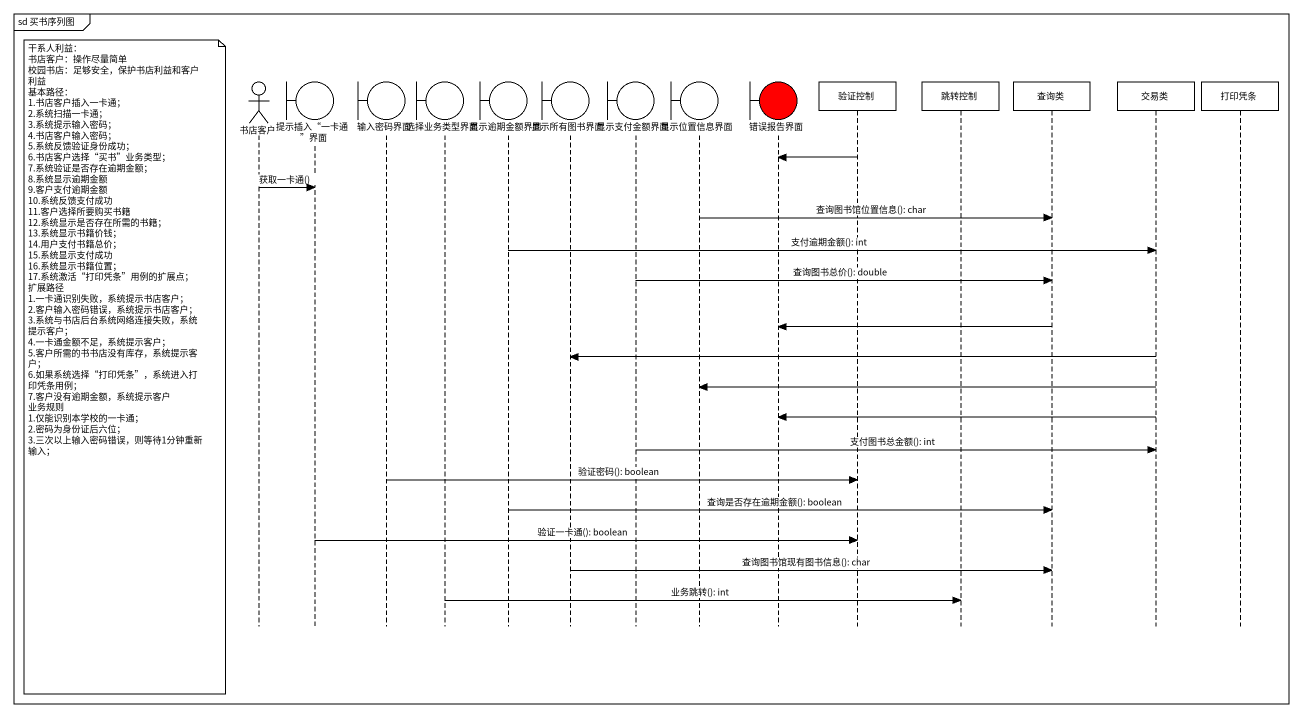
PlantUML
@startuml
mainframe sd 买书序列图
hide footbox
actor 书店客户
boundary "提示插入“一卡通”界面" as 提示插入_一卡通_界面
boundary 输入密码界面
boundary 选择业务类型界面
boundary 显示逾期金额界面
boundary 显示所有图书界面
boundary 显示支付金额界面
boundary 显示位置信息界面
boundary 错误报告界面 #FF0000
participant 验证控制
participant 跳转控制
participant 查询类
participant 交易类
participant 打印凭条

验证控制 -> 错误报告界面
书店客户 -> 提示插入_一卡通_界面 : 获取一卡通()
显示位置信息界面 -> 查询类 : 查询图书馆位置信息(): char
显示逾期金额界面 -> 交易类 : 支付逾期金额(): int
显示支付金额界面 -> 查询类 : 查询图书总价(): double
查询类 -> 错误报告界面
交易类 -> 显示所有图书界面
note left of 书店客户
  干系人利益：
  书店客户：操作尽量简单
  校园书店：足够安全，保护书店利益和客户利益
  基本路径：
  1.书店客户插入一卡通；
  2.系统扫描一卡通；
  3.系统提示输入密码；
  4.书店客户输入密码；
  5.系统反馈验证身份成功；
  6.书店客户选择“买书”业务类型；
  7.系统验证是否存在逾期金额；
  8.系统显示逾期金额
  9.客户支付逾期金额
  10.系统反馈支付成功
  11.客户选择所要购买书籍
  12.系统显示是否存在所需的书籍；
  13.系统显示书籍价钱；
  14.用户支付书籍总价；
  15.系统显示支付成功
  16.系统显示书籍位置；
  17.系统激活“打印凭条”用例的扩展点；
  扩展路径
  1.一卡通识别失败，系统提示书店客户；
  2.客户输入密码错误，系统提示书店客户；
  3.系统与书店后台系统网络连接失败，系统提示客户；
  4.一卡通金额不足，系统提示客户；
  5.客户所需的书书店没有库存，系统提示客户；
  6.如果系统选择“打印凭条”，系统进入打印凭条用例；
  7.客户没有逾期金额，系统提示客户
  业务规则
  1.仅能识别本学校的一卡通；
  2.密码为身份证后六位；
  3.三次以上输入密码错误，则等待1分钟重新输入；
end note
交易类 -> 显示位置信息界面
交易类 -> 错误报告界面
显示支付金额界面 -> 交易类 : 支付图书总金额(): int
输入密码界面 -> 验证控制 : 验证密码(): boolean
显示逾期金额界面 -> 查询类 : 查询是否存在逾期金额(): boolean
提示插入_一卡通_界面 -> 验证控制 : 验证一卡通(): boolean
显示所有图书界面 -> 查询类 : 查询图书馆现有图书信息(): char
选择业务类型界面 -> 跳转控制 : 业务跳转(): int
@enduml
